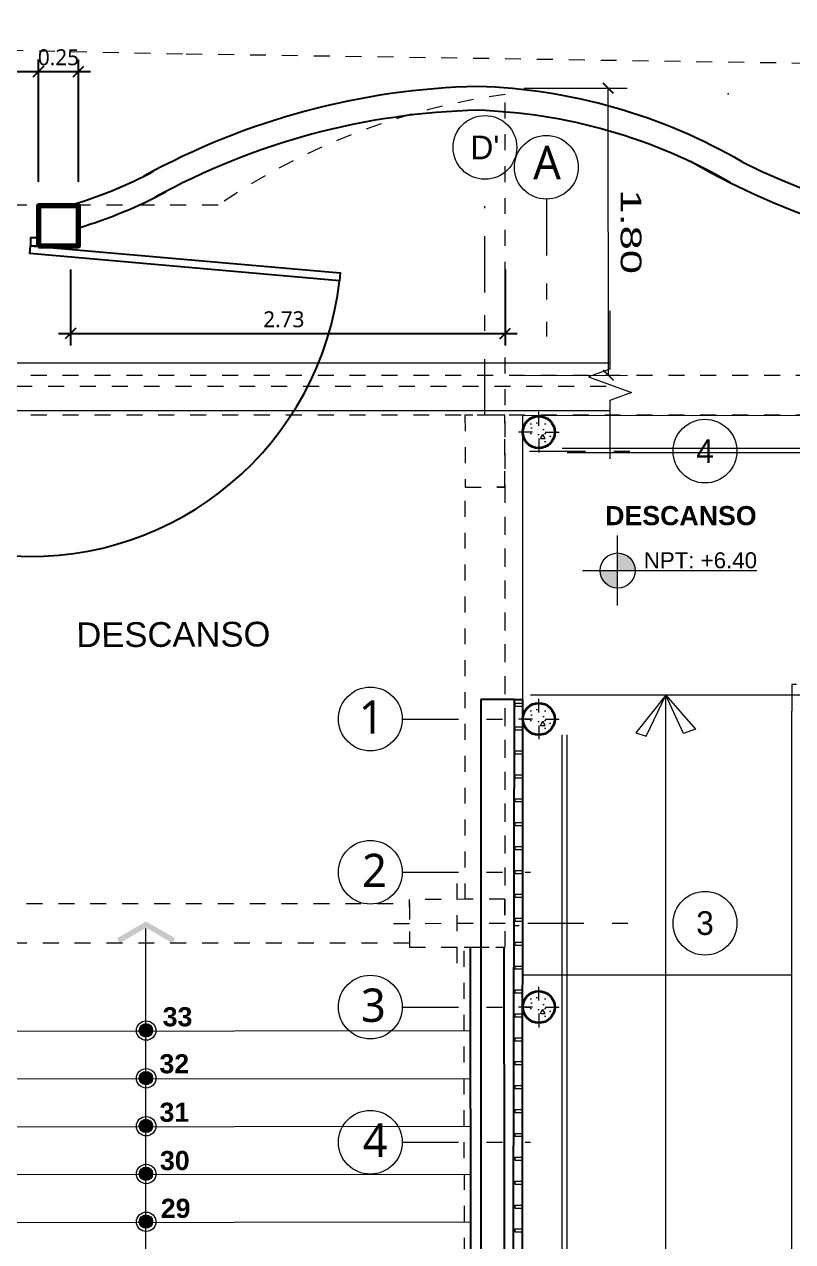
# Model space of a CAD drawing. Header units: millimetres. Extents: x 1 to 121, y 0 to 90.
# Drawn here: x 76.53 to 81.35, y 66.76 to 74.4 of the extents above; entities that cross this region are included whole.
import ezdxf

# ---------------------------------------------------------------- set-up
doc = ezdxf.new("R2010")
doc.units = ezdxf.units.MM
for name, pattern in [('CONTINUA', [0]), ('DASHED2', [0.375, 0.25, -0.125]), ('Dot & Dashed', [0.670277762413025, 0.352777767181396, -0.176388883590699, 0, -0.14111111164093])]:
    doc.linetypes.add(name, pattern=pattern)
for name, color, linetype, lineweight in [('0_Pluma_Nº__1', 253, 'Continuous', 9), ('COLUMNAS 50', 32, 'Continuous', 70), ('cotas', 7, 'Continuous', 5), ('EJES', 1, 'Continuous', 13), ('Equipamiento SR', 23, 'Continuous', 0), ('Estructura – Carga_Pluma_Nº__20', 1, 'Continuous', 0), ('GRAFO00', 7, 'Continuous', 0), ('GRAFO01', 7, 'Continuous', 0), ('linea 001', 252, 'Continuous', 0), ('MURO', 134, 'Continuous', 0), ('Proyeccciones', 1, 'DASHED2', 18), ('Structural - Bearing_Pen_No__20', 1, 'Continuous', 0)]:
    doc.layers.add(name, color=color, linetype=linetype, lineweight=lineweight)
for name, color, linetype, lineweight, true_color in [('Annotation - Text_Pen_No__167', 7, 'Continuous', 13, 0x6a6a6a), ('Dimensioning - General_Pen_No__167', 7, 'Continuous', 13, 0x6a6a6a), ('Structural - Bearing_Pen_No__169', 7, 'Continuous', 13, 0x68b353), ('Structural - Bearing_Pen_No__28', 7, 'Continuous', 35, 0xa80f02)]:
    doc.layers.add(name, color=color, linetype=linetype, lineweight=lineweight, true_color=true_color)
doc.layers.add('CELOSIA', color=40, linetype='Continuous')
doc.layers.add('TEXT', color=7, linetype='Continuous')
doc.styles.add('Generales', font='trebuc.ttf', dxfattribs={"height": 0.1})
doc.styles.add('GENERATED_STYLE_1', font='arialbd.ttf')
doc.styles.add('JOS', font='arial.ttf', dxfattribs={"height": 1})
doc.styles.add('Roberto', font='arial.ttf', dxfattribs={"width": 1.5})
doc.styles.add('SEYMAR', font='GOTHIC.TTF', dxfattribs={"height": 0.05})
doc.dimstyles.new('1EJESB', dxfattribs={"dimscale": 0, "dimtxt": 0.13, "dimasz": 0.0655, "dimexe": 0.12, "dimexo": 0.12, "dimgap": 0.0755, "dimtad": 1, "dimzin": 4, "dimdsep": 46, "dimtxsty": 'Roberto', "dimblk": 'ARCHTICK', "dimcen": 0.065, "dimclrd": 7, "dimclre": 251, "dimclrt": 7, "dimaunit": 1, "dimadec": 0, "dimazin": 1, "dimtfac": 1, "dimtix": 1, "dimtofl": 0, "dimtmove": 0, "dimatfit": 3, "dimldrblk": 'ARROW', "dimfxl": 1, "dimtolj": 1, "dimtzin": 4, "dimlwd": 9, "dimlwe": 9, "dimarcsym": 0})
doc.dimstyles.new('COTAS', dxfattribs={"dimscale": 0.75, "dimtxt": 0.1, "dimasz": 0.09, "dimexe": 0.1, "dimexo": 0.2, "dimgap": 0.05, "dimtad": 1, "dimzin": 1, "dimdsep": 46, "dimtxsty": 'Generales', "dimblk": 'OBLIQUE', "dimcen": 2.5, "dimdle": 0.1, "dimadec": 0, "dimazin": 0, "dimtfac": 1, "dimtmove": 0, "dimatfit": 0, "dimfxl": 1, "dimarcsym": 0})

# ---------------------------------------------------------------- blocks, each defined once
blk = doc.blocks.new('FGFGGF')
at = {"layer": 'Equipamiento SR'}
for points in [[(-2.28105200030376, -3.829973543452979, -1), (-2.221391661499354, -3.889105968239164, -1)], [(-2.28105200030376, -3.829973543452752, -1), (-2.221391661498899, -3.889105968238937, -1)], [(-2.28105200030376, -4.129973717971325, -1), (-2.221391661499354, -4.18910614275751, -1)], [(-2.28105200030376, -4.129973717971097, -1), (-2.221391661498899, -4.189106142757282, -1)], [(-2.28105200030376, -4.429973892489443, -1), (-2.221391661499354, -4.489106317275628, -1)], [(-2.28105200030376, -4.429973892489215, -1), (-2.221391661498899, -4.4891063172754, -1)], [(-2.28105200030376, -4.729974067007561, -1), (-2.221391661499354, -4.789106491793746, -1)], [(-2.28105200030376, -4.729974067007333, -1), (-2.221391661498899, -4.789106491793518, -1)], [(-2.28105200030376, -5.029974241525679, -1), (-2.221391661499354, -5.089106666311864, -1)], [(-2.28105200030376, -5.029974241525451, -1), (-2.221391661498899, -5.089106666311636, -1)]]:
    blk.add_hatch(color=256, dxfattribs=at).paths.add_polyline_path(points)
at = {"layer": 'GRAFO00'}
for points in [[(-2.4323900672386, -3.281283280153957), (-2.414865504595753, -3.311579976350004), (-2.250577141425026, -3.216550411475282), (-2.086134943361401, -3.311313527819038), (-2.068659515782372, -3.280988464194024), (-2.250609897506081, -3.176135908031029)], [(-2.4323900672386, -3.281283280153957), (-2.414865504595753, -3.311579976350004), (-2.250577141424117, -3.216550411475509), (-2.086134943361401, -3.311313527819038), (-2.068659515781917, -3.280988464194934), (-2.250609897505626, -3.176135908030574)], [(-2.221633673125496, -3.829731352951512, -1), (-2.280809985892745, -3.889348161487305, -1)], [(-2.221633673125496, -4.129731527469858, -1), (-2.280809985892745, -4.189348336005651, -1)], [(-2.221633673125496, -4.429731701987976, -1), (-2.280809985892745, -4.489348510523769, -1)], [(-2.221633673125496, -4.729731876506094, -1), (-2.280809985892745, -4.789348685041887, -1)], [(-2.221633673125496, -5.029732051024212, -1), (-2.280809985892745, -5.089348859560005, -1)]]:
    blk.add_hatch(color=256, dxfattribs=at).paths.add_polyline_path(points)
blk.add_line((-0.2123756775204129, -6.290950468410983), (-0.2155616616391853, -3.337234143300748))
at = {"color": 4, "lineweight": 0}
for p, q in [((-9.055467708463482, -3.870753860485593), (-0.2150545404917352, -3.861218274512112)), ((-9.055901701002938, -4.170754503124272), (-0.214730949945249, -4.16121809999413)), ((-9.056335693542394, -4.470755145762041), (-0.214407359398308, -4.461217925475921)), ((-9.05676968608185, -4.770755788399356), (-0.2140837688522765, -4.761217750958622)), ((-9.057203678621306, -5.070756431037807), (-0.2137601783057903, -5.061217576439503))]:
    blk.add_line(p, q, dxfattribs=at)
blk.add_lwpolyline([(-2.251221830900874, -7.00612897644055), (-2.251221830900874, -3.221341566304318)], dxfattribs=at)
at = {"elevation": -2.486337311843933e-10}
blk.add_lwpolyline([(-0.00554807873959362, -3.336781085856046), (-0.002378639387643489, -6.275151195203762, 0.0780997226670688), (0.3048173308898185, -8.216192289289665, 0.0780997226670688)], format="xyb", dxfattribs=at)
at = {"layer": 'EJES', "linetype": 'Dot & Dashed'}
blk.add_lwpolyline([(-0.1249985097879289, -0.0001337796320513007), (-0.1249985097879289, 1.312756433726236)], dxfattribs=at)
at = {"layer": 'EJES', "linetype": 'Dot & Dashed', "elevation": -2.486337311843933e-10}
for points in [[(0.1540961966979921, -0.2248909703760091), (0.9046598595377873, -0.2248909703760091)], [(0.1433279538450734, -3.18711973520476), (0.9046598595377873, -3.187551725850426)]]:
    blk.add_lwpolyline(points, dxfattribs=at)
at = {"layer": 'EJES', "color": 1}
for centre in [(-0.1249738135375082, 1.680723858063573), (1.255519955061118, -0.2248909703744744), (1.255519955061118, -3.187551720580416)]:
    blk.add_circle(centre, 0.2000000000000114, dxfattribs=at)
at = {"layer": 'Equipamiento SR'}
for centre in [(-2.251221830901329, -3.859539755846072), (-2.251221830901329, -3.859539755846072), (-2.251221830900874, -3.859539755845844), (-2.251221830900874, -3.859539755845844), (-2.251221830901329, -4.159539930364417), (-2.251221830901329, -4.159539930364417), (-2.251221830900874, -4.15953993036419), (-2.251221830900874, -4.15953993036419), (-2.251221830901329, -4.459540104882535), (-2.251221830901329, -4.459540104882535), (-2.251221830900874, -4.459540104882308), (-2.251221830900874, -4.459540104882308), (-2.251221830901329, -4.759540279400653), (-2.251221830901329, -4.759540279400653), (-2.251221830900874, -4.759540279400426), (-2.251221830900874, -4.759540279400426), (-2.251221830901329, -5.059540453918771), (-2.251221830901329, -5.059540453918771), (-2.251221830900874, -5.059540453918544), (-2.251221830900874, -5.059540453918544)]:
    blk.add_circle(centre, 0.042, dxfattribs=at)
at = {"layer": 'GRAFO00'}
for centre, radius in [((-2.249893312602296, -3.860874852325196), 0.06095094523494406), ((-2.251221830901329, -3.859539755846072), 0.042), ((-2.251221830901329, -3.859539755846072), 0.042), ((-2.251221830900874, -3.859539755845844), 0.042), ((-2.249893312602296, -4.160875026843541), 0.06095094523494406), ((-2.251221830901329, -4.159539930364417), 0.042), ((-2.251221830901329, -4.159539930364417), 0.042), ((-2.251221830900874, -4.15953993036419), 0.042), ((-2.249893312602296, -4.460875201361659), 0.06095094523494406), ((-2.251221830901329, -4.459540104882535), 0.042), ((-2.251221830901329, -4.459540104882535), 0.042), ((-2.251221830900874, -4.459540104882308), 0.042), ((-2.249893312602296, -4.760875375879777), 0.06095094523494406), ((-2.251221830901329, -4.759540279400653), 0.042), ((-2.251221830901329, -4.759540279400653), 0.042), ((-2.251221830900874, -4.759540279400426), 0.042), ((-2.249893312602296, -5.060875550397895), 0.06095094523494406), ((-2.251221830901329, -5.059540453918771), 0.042), ((-2.251221830901329, -5.059540453918771), 0.042), ((-2.251221830900874, -5.059540453918544), 0.042)]:
    blk.add_circle(centre, radius, dxfattribs=at)
at = {"layer": 'MURO', "elevation": -2.486337311843933e-10}
blk.add_lwpolyline([(0.659519944699241, 0.6556502042030843), (0.659519944699241, 0.289557832450555), (0.5246721543935564, 0.2404772506042718), (0.7943677351236147, 0.1423160868725972), (0.659519944699241, 0.09323550502904254), (0.659519944699241, -0.2728568667239415)], dxfattribs=at)
at = {"layer": 'MURO'}
for points in [[(-12.19008284565507, -3.324304895927071), (-8.62387050918187, -3.320458251693481), (-8.62387050918187, 0.3298644638787209), (0.659519944699241, 0.3298651706054443)], [(-12.18975925510858, -3.624304721408862), (-8.323870509181688, -3.620134835476847), (-8.323870509181688, 0.02986448671708786), (0.659519944699241, 0.02986517060548977)]]:
    blk.add_lwpolyline(points, dxfattribs=at)
at = {"layer": 'Proyeccciones', "color": 165, "linetype": 'DASHED2', "lineweight": 9, "ltscale": 0.4, "true_color": 0x5e67af}
for p, q in [((0, 0), (-0.2499998545681592, -0.0002696587889658986)), ((0.0004314540619816398, -0.449999767309464), (0, 0)), ((-0.2499998545681592, -0.0002696587889658986), (-0.2495684005061776, -0.4502694260979752)), ((-0.2495684005061776, -0.4502694260979752), (0.0004314540619816398, -0.449999767309464))]:
    blk.add_line(p, q, dxfattribs=at)
at = {"layer": 'Proyeccciones', "color": 165, "linetype": 'DASHED2', "lineweight": 9, "ltscale": 0.4, "true_color": 0x5e67af, "elevation": -2.486337311843933e-10}
for points in [[(-0.2495684368641378, -0.4501345967037196), (0.0004314904199418379, -0.4501345967037196), (0.0007098318465068587, -3.037036547230628), (-0.2492900954375727, -3.037036547230628)], [(0.0007097246021885439, -3.036986834349477), (-0.5992888792533222, -3.038281195782815), (-0.5986416985368805, -3.338280497709889), (0.001356905318630197, -3.336986136277233)], [(-4.000404824193993, -3.062388799948394), (-0.5991139492689399, -3.063120714112529), (-0.5988173194214141, -3.313120714112529), (-4.000404824193993, -3.312388799948394)], [(-0.255709974444926, -3.337185924618552), (-0.005710119877221587, -3.336916265131322), (-0.002377743437477875, -6.261529946785345), (-0.2523781800849747, -6.261259963782436)]]:
    blk.add_lwpolyline(points, close=True, dxfattribs=at)
for points in [[(-0.298426669703872, -3.437633084302774), (-0.2989659875951247, -2.937633084303002)], [(-0.698965056204429, -3.188496573651605), (0.1010330822692822, -3.186770758407761)]]:
    blk.add_lwpolyline(points, dxfattribs=at)
at = {"char_height": 0.12, "width": 0.2061773425264457, "attachment_point": 9, "rotation": 4.4022710127077164e-07, "style": 'GENERATED_STYLE_1'}
for s, insert in [('33', (-1.960063249682833, -3.83614013409624)), ('32', (-1.980162180880768, -4.131006911504073)), ('31', (-1.979803064533087, -4.435076621128701)), ('30', (-1.977057562115704, -4.738309700550644)), ('29', (-1.971890920433623, -5.037841754845658))]:
    blk.add_mtext(s, dxfattribs=dict(at, insert=insert))
at = {"layer": 'GRAFO01', "color": 252, "style": 'JOS'}
blk.add_text('DESCANSO ', height=0.1552649359622741, rotation=0.2156386553718028, dxfattribs=at).set_placement((-2.68763904158277, -1.455202149415754))
at = {"layer": 'TEXT', "char_height": 0.1484379263495198, "width": 0.2708191956776553, "attachment_point": 5, "style": 'SEYMAR'}
for s, insert in [("{\\fBankGothic Lt BT|b0|i0|c0|p34;D'}", (-0.1249738135375082, 1.680723858063629)), ('{\\fBankGothic Lt BT|b0|i0|c0|p34;4}', (1.255519955061118, -0.2248909703750996)), ('{\\fBankGothic Lt BT|b0|i0|c0|p34;3}', (1.255519955061118, -3.187551720580586))]:
    blk.add_mtext(s, dxfattribs=dict(at, insert=insert))
blk = doc.blocks.new('_ArchTick')
at = {"color": 0, "linetype": 'ByBlock', "const_width": 0.15}
blk.add_lwpolyline([(-0.5, -0.5), (0.5, 0.5)], dxfattribs=at)
blk = doc.blocks.new('*D415')
at = {"layer": 'Defpoints', "color": 0, "linetype": 'DASHED2', "ltscale": 0.4, "transparency": 16777216}
for p in [(79.54422211014703, 73.99876825973953), (80.1926181527052, 73.99948014784788), (79.5462005458405, 72.19678581464449)]:
    blk.add_point(p, dxfattribs=at)
at = {"layer": 'Proyeccciones', "color": 251, "linetype": 'CONTINUA', "lineweight": 9, "ltscale": 0.4, "transparency": 16777216}
for p, q in [((79.66422203782118, 73.99890001026839), (80.31261808037934, 73.99961189837674)), ((79.66620047351465, 72.19691756517334), (80.31459651607281, 72.19762945328169))]:
    blk.add_line(p, q, dxfattribs=at)
at = {"layer": 'Proyeccciones', "color": 7, "linetype": 'CONTINUA', "lineweight": 9, "ltscale": 0.4, "transparency": 16777216}
blk.add_line((80.19459658839867, 72.19749770275283), (80.1926181527052, 73.99948014784788), dxfattribs=at)
at = {"layer": 'Proyeccciones', "color": 7, "linetype": 'DASHED2', "lineweight": 9, "ltscale": 0.4, "transparency": 16777216, "xscale": 0.0655, "yscale": 0.0655, "zscale": 0.0655}
for p, rotation in [((80.1926181527052, 73.99948014784788), 90.06290625640389), ((80.19459658839867, 72.19749770275283), 270.0629062564039)]:
    blk.add_blockref('_ArchTick', p, dxfattribs=dict(at, rotation=rotation))
at = {"layer": 'Proyeccciones', "color": 7, "linetype": 'DASHED2', "lineweight": 9, "ltscale": 0.4, "transparency": 16777216, "insert": (80.33548177344579, 73.09864469229102), "char_height": 0.13, "attachment_point": 5, "rotation": 270.0629062564039, "style": 'Roberto'}
blk.add_mtext('\\A1;1.80', dxfattribs=at)
blk = doc.blocks.new('ARROW')
at = {"layer": 'cotas', "color": 1, "ltscale": 0.5}
blk.add_line((2.499999999997726, 0), (-2.499999999997726, 0), dxfattribs=at)
at = {"layer": 'cotas', "const_width": 0.6350892157876409}
blk.add_lwpolyline([(-0.3175446078937512, 5.684341886080801e-14, 1), (0.3175446078938648, 5.684341886080801e-14, 1)], format="xyb", close=True, dxfattribs=at)
blk = doc.blocks.new('_Oblique')
at = {"color": 0, "linetype": 'ByBlock', "lineweight": -2}
blk.add_line((-0.5, -0.5), (0.5, 0.5), dxfattribs=at)
blk = doc.blocks.new('*D421')
at = {"layer": '0_Pluma_Nº__1', "color": 0, "lineweight": -2, "transparency": 16777216}
for p, q in [((76.81972266950643, 72.86082180192349), (76.81972266950643, 72.38495890749765)), ((79.54620054584052, 72.86082180192349), (79.54620054584052, 72.38495890749765)), ((76.74472266950643, 72.45995890749765), (79.62120054584052, 72.45995890749765))]:
    blk.add_line(p, q, dxfattribs=at)
at = {"layer": 'Defpoints', "color": 0, "lineweight": 50, "transparency": 16777216}
for p in [(76.81972266950643, 73.0108218019235), (79.54620054584052, 73.0108218019235), (79.54620054584052, 72.45995890749765)]:
    blk.add_point(p, dxfattribs=at)
at = {"layer": '0_Pluma_Nº__1', "color": 0, "lineweight": -2, "transparency": 16777216, "xscale": 0.0675, "yscale": 0.0675, "zscale": 0.0675, "rotation": 180}
blk.add_blockref('_Oblique', (76.81972266950643, 72.45995890749765), dxfattribs=at)
at = {"layer": '0_Pluma_Nº__1', "color": 0, "lineweight": -2, "transparency": 16777216, "xscale": 0.0675, "yscale": 0.0675, "zscale": 0.0675}
blk.add_blockref('_Oblique', (79.54620054584052, 72.45995890749765), dxfattribs=at)
at = {"layer": '0_Pluma_Nº__1', "color": 0, "transparency": 16777216, "insert": (78.15849796003397, 72.54833432837307), "char_height": 0.1, "attachment_point": 5, "style": 'Generales'}
blk.add_mtext('2.73', dxfattribs=at)
blk = doc.blocks.new('*D443')
at = {"layer": '0_Pluma_Nº__1', "color": 0, "lineweight": -2, "transparency": 16777216}
for p, q in [((72.61972266950647, 73.4108218019235), (72.61972266950647, 74.1789771632075)), ((76.61972266950647, 73.4108218019235), (76.61972266950647, 74.1789771632075)), ((72.54472266950647, 74.1039771632075), (76.69472266950648, 74.1039771632075))]:
    blk.add_line(p, q, dxfattribs=at)
at = {"layer": 'Defpoints', "color": 0, "lineweight": 50, "transparency": 16777216}
for p in [(76.61972266950647, 74.1039771632075), (72.61972266950647, 73.2608218019235), (76.61972266950647, 73.2608218019235)]:
    blk.add_point(p, dxfattribs=at)
at = {"layer": '0_Pluma_Nº__1', "color": 0, "lineweight": -2, "transparency": 16777216, "xscale": 0.0675, "yscale": 0.0675, "zscale": 0.0675, "rotation": 180}
blk.add_blockref('_Oblique', (72.61972266950647, 74.1039771632075), dxfattribs=at)
at = {"layer": '0_Pluma_Nº__1', "color": 0, "lineweight": -2, "transparency": 16777216, "xscale": 0.0675, "yscale": 0.0675, "zscale": 0.0675}
blk.add_blockref('_Oblique', (76.61972266950647, 74.1039771632075), dxfattribs=at)
at = {"layer": '0_Pluma_Nº__1', "color": 0, "transparency": 16777216, "insert": (74.61972266950647, 74.19235258408293), "char_height": 0.1, "attachment_point": 5, "style": 'Generales'}
blk.add_mtext('4.00', dxfattribs=at)
blk = doc.blocks.new('*D444')
at = {"layer": '0_Pluma_Nº__1', "color": 0, "lineweight": -2, "transparency": 16777216}
for p, q in [((76.61972266950647, 73.4108218019235), (76.61972266950647, 74.1789771632075)), ((76.86972266950647, 73.4108218019235), (76.86972266950647, 74.1789771632075)), ((76.54472266950647, 74.1039771632075), (76.94472266950648, 74.1039771632075))]:
    blk.add_line(p, q, dxfattribs=at)
at = {"layer": 'Defpoints', "color": 0, "lineweight": 50, "transparency": 16777216}
for p in [(76.86972266950647, 74.1039771632075), (76.61972266950647, 73.2608218019235), (76.86972266950647, 73.2608218019235)]:
    blk.add_point(p, dxfattribs=at)
at = {"layer": '0_Pluma_Nº__1', "color": 0, "lineweight": -2, "transparency": 16777216, "xscale": 0.0675, "yscale": 0.0675, "zscale": 0.0675, "rotation": 180}
blk.add_blockref('_Oblique', (76.61972266950647, 74.1039771632075), dxfattribs=at)
at = {"layer": '0_Pluma_Nº__1', "color": 0, "lineweight": -2, "transparency": 16777216, "xscale": 0.0675, "yscale": 0.0675, "zscale": 0.0675}
blk.add_blockref('_Oblique', (76.86972266950647, 74.1039771632075), dxfattribs=at)
at = {"layer": '0_Pluma_Nº__1', "color": 0, "transparency": 16777216, "insert": (76.74472266950647, 74.19235258408293), "char_height": 0.1, "attachment_point": 5, "style": 'Generales'}
blk.add_mtext('0.25', dxfattribs=at)

msp = doc.modelspace()

# ---------------------------------------------------------------- hatches: boundary and pattern name
at = {"layer": 'Dimensioning - General_Pen_No__167', "linetype": 'Continuous', "lineweight": 13, "true_color": 0x6a6a6a}
for points in [[(80.25216450649049, 70.97257091569563), (80.36216450649016, 70.97257091569563), (80.3537912550666, 71.01466609325584), (80.32994625242071, 71.05035266162608), (80.29425968405047, 71.07419766427196), (80.25216450649049, 71.08257091569575)], [(80.25216450649049, 70.97257091569563), (80.14216450649036, 70.97257091569563), (80.15053775791392, 70.93047573813541), (80.17438276055981, 70.89478916976518), (80.21006932893005, 70.87094416711952), (80.25216450649049, 70.86257091569573)]]:
    msp.add_hatch(color=251, dxfattribs=at).paths.add_polyline_path(points)
at = {"layer": 'Structural - Bearing_Pen_No__169', "linetype": 'Continuous', "lineweight": 13, "true_color": 0x68b353}
h = msp.add_hatch(dxfattribs=at)
h.set_pattern_fill('STRUCTURAL_CONCRETE', color=85, scale=0.5, style=0, pattern_type=2)
h.set_pattern_definition([(0, (76.79781690558139, 69.46204068569114), (0, 0.3117691577510656), [0.0300000011921, -0.1500000059605]), (0, (76.88781690915766, 69.61792525819237), (0, 0.3117691577510656), [0.0300000011921, -0.1500000059605]), (60.00000000000014, (76.79781690558139, 69.46204068569114), (-0.2700000107289013, 0.1558845788755322), [0.0300000011921, -0.1500000059605]), (60.00000000000014, (76.97781691273394, 69.46204068569114), (-0.2700000107289013, 0.1558845788755322), [0.0300000011921, -0.1500000059605]), (120.0000000000003, (76.82781690677348, 69.46204068569114), (0.2700000107289002, 0.1558845788755341), [0.03000000119209997, -0.1500000059604997]), (120.0000000000003, (77.00781691392604, 69.46204068569114), (0.2700000107289002, 0.1558845788755341), [0.03000000119209997, -0.1500000059604997]), (0, (76.79781690558139, 69.49204068688323), (0, 0.0600000023842), [0, -0.0600000023842, 0, -0.0900000035763]), (44.99999999999999, (76.82781690677348, 69.49204068688323), (-0.04242640855707682, 0.04242640855707686), [0, -0.04500000178815, 0, -0.07500000298025])])
h.paths.add_polyline_path([(79.75770237757251, 71.74089902802552), (79.85770237757242, 71.84089902802543), (79.7577022952837, 71.94089902802534), (79.65857806048916, 71.85410394236669)])
h = msp.add_hatch(dxfattribs=at)
h.set_pattern_fill('STRUCTURAL_CONCRETE', color=85, scale=0.5, style=0, pattern_type=2)
h.set_pattern_definition([(0, (76.79781690558139, 67.66204060381915), (0, 0.3117691577510656), [0.0300000011921, -0.1500000059605]), (0, (76.88781690915766, 67.81792517632039), (0, 0.3117691577510656), [0.0300000011921, -0.1500000059605]), (60.00000000000014, (76.79781690558139, 67.66204060381915), (-0.2700000107289013, 0.1558845788755322), [0.0300000011921, -0.1500000059605]), (60.00000000000014, (76.97781691273394, 67.66204060381915), (-0.2700000107289013, 0.1558845788755322), [0.0300000011921, -0.1500000059605]), (120.0000000000003, (76.82781690677348, 67.66204060381915), (0.2700000107289002, 0.1558845788755341), [0.03000000119209997, -0.1500000059604997]), (120.0000000000003, (77.00781691392604, 67.66204060381915), (0.2700000107289002, 0.1558845788755341), [0.03000000119209997, -0.1500000059604997]), (0, (76.79781690558139, 67.69204060501124), (0, 0.0600000023842), [0, -0.0600000023842, 0, -0.0900000035763]), (44.99999999999999, (76.82781690677348, 67.69204060501124), (-0.04242640855707682, 0.04242640855707686), [0, -0.04500000178815, 0, -0.07500000298025])])
h.paths.add_polyline_path([(79.75770237757251, 69.94089894615354), (79.85770237757242, 70.04089894615345), (79.7577022952837, 70.14089894615336), (79.65857806048916, 70.0541038604947)])
h = msp.add_hatch(dxfattribs=at)
h.set_pattern_fill('STRUCTURAL_CONCRETE', color=85, scale=0.5, style=0, pattern_type=2)
h.set_pattern_definition([(0, (76.79781690558139, 65.85465904873445), (0, 0.3117691577510656), [0.0300000011921, -0.1500000059605]), (0, (76.88781690915766, 66.01054362123568), (0, 0.3117691577510656), [0.0300000011921, -0.1500000059605]), (60.00000000000014, (76.79781690558139, 65.85465904873445), (-0.2700000107289013, 0.1558845788755322), [0.0300000011921, -0.1500000059605]), (60.00000000000014, (76.97781691273394, 65.85465904873445), (-0.2700000107289013, 0.1558845788755322), [0.0300000011921, -0.1500000059605]), (120.0000000000003, (76.82781690677348, 65.85465904873445), (0.2700000107289002, 0.1558845788755341), [0.03000000119209997, -0.1500000059604997]), (120.0000000000003, (77.00781691392604, 65.85465904873445), (0.2700000107289002, 0.1558845788755341), [0.03000000119209997, -0.1500000059604997]), (0, (76.79781690558139, 65.88465904992654), (0, 0.0600000023842), [0, -0.0600000023842, 0, -0.0900000035763]), (44.99999999999999, (76.82781690677348, 65.88465904992654), (-0.04242640855707682, 0.04242640855707686), [0, -0.04500000178815, 0, -0.07500000298025])])
h.paths.add_polyline_path([(79.75770237757251, 68.13351739106884), (79.85770237757242, 68.23351739106874), (79.7577022952837, 68.33351739106865), (79.65857806048916, 68.24672230541)])

# ---------------------------------------------------------------- linework, layer by layer
for p in [(79.60412578928891, 70.16350868277121), (79.65514667061025, 65.68663850450619)]:
    msp.add_line(p, (79.65774634968099, 70.16364459934687))
at = {"lineweight": -3}
for points in [[(76.80403952485989, 73.2608218019235, 0.05425153678266809), (77.34375426816402, 73.47977211448628)], [(76.86972266950647, 73.1236719594272, 0.05234587600899364), (77.41843393658996, 73.34962350916493)]]:
    msp.add_lwpolyline(points, format="xyb", dxfattribs=at)
for points in [[(76.56972266950649, 73.0108218019235), (76.61972266950647, 73.0108218019235), (76.61972266950647, 73.0608218019235), (76.56972266950649, 73.0608218019235)], [(76.56972266950649, 73.0108218019235), (78.51230233083041, 72.84086810359658), (78.50794454369301, 72.79105836869199), (76.5653648823691, 72.96101206701891)]]:
    msp.add_lwpolyline(points, close=True, dxfattribs=at)
for points in [[(79.60412578928891, 70.16350868277121), (79.39406935953937, 70.16297623494857)], [(79.39406935953936, 70.16297623494857), (79.3940693595394, 65.68663850451264)], [(79.60412578928891, 70.16350868277121), (79.59406935953939, 65.68663850450625)]]:
    msp.add_lwpolyline(points)
for centre, radius, start, end in [((79.47898474885469, 69.448671786045), 4.56269560019435, 91.30264166248372, 118.7993419678715), ((79.26657635303405, 70.48976875832568), 3.522096686103406, 59.87928495848224, 88.23172148754341), ((79.47898474885469, 69.448671786045), 4.412695600194259, 91.30264166248372, 118.8328483425346), ((79.26657635303405, 70.48976875832568), 3.372096686103315, 59.87928495848224, 88.23172148754341), ((83.04039699752826, 77.55061881228107), 4.637803526981964, 239.8142149281713, 296.5037379522856), ((83.04039699752826, 77.55061881228107), 4.487803526981873, 243.4443261230746, 296.5147477223391), ((76.56972266950649, 73.0108218019235), 1.950000000000003, 180.000000000013, 353.5307164196697)]:
    msp.add_arc(centre, radius, start, end, dxfattribs=at)
at = {"layer": 'CELOSIA', "linetype": 'Continuous', "lineweight": 5}
for p, q in [((79.6095907809055, 70.12027192696203), (79.6095907809055, 70.1408792293864)), ((79.6095907809055, 70.1408792293864), (79.65514667061026, 70.1408792293864)), ((79.65514667061026, 70.1408792293864), (79.65514667061026, 70.12027192696203)), ((79.65514667061026, 70.12027192696203), (79.6095907809055, 70.12027192696203)), ((79.60959055498867, 69.9702720251702), (79.60959055498867, 69.99087932759457)), ((79.60959055498867, 69.99087932759457), (79.65514644469337, 69.99087932759457)), ((79.65514644469337, 69.9702720251702), (79.60959055498867, 69.9702720251702)), ((79.65514644469337, 69.99087932759457), (79.65514644469337, 69.9702720251702)), ((79.60959055498867, 69.82027202517017), (79.60959055498867, 69.84087932759459)), ((79.60959055498867, 69.84087932759459), (79.65514644469337, 69.84087932759459)), ((79.65514644469337, 69.82027202517017), (79.60959055498867, 69.82027202517017)), ((79.65514644469337, 69.84087932759459), (79.65514644469337, 69.82027202517017)), ((79.60959055498867, 69.67027202517019), (79.60959055498867, 69.69087932759462)), ((79.60959055498867, 69.69087932759462), (79.65514644469337, 69.69087932759462)), ((79.65514644469337, 69.67027202517019), (79.60959055498867, 69.67027202517019)), ((79.65514644469337, 69.69087932759462), (79.65514644469337, 69.67027202517019)), ((79.60959055498867, 69.52027202517021), (79.60959055498867, 69.54087932759458)), ((79.60959055498867, 69.54087932759458), (79.65514644469337, 69.54087932759458)), ((79.65514644469337, 69.52027202517021), (79.60959055498867, 69.52027202517021)), ((79.65514644469337, 69.54087932759458), (79.65514644469337, 69.52027202517021)), ((79.60959055498867, 69.37027202517018), (79.60959055498867, 69.3908793275946)), ((79.60959055498867, 69.3908793275946), (79.65514644469337, 69.3908793275946)), ((79.65514644469337, 69.37027202517018), (79.60959055498867, 69.37027202517018)), ((79.65514644469337, 69.3908793275946), (79.65514644469337, 69.37027202517018)), ((79.60959055498867, 69.2202720251702), (79.60959055498867, 69.24087932759457)), ((79.60959055498867, 69.24087932759457), (79.65514644469337, 69.24087932759457)), ((79.65514644469337, 69.2202720251702), (79.60959055498867, 69.2202720251702)), ((79.65514644469337, 69.24087932759457), (79.65514644469337, 69.2202720251702)), ((79.60959055498867, 69.07027202517017), (79.60959055498867, 69.09087932759459)), ((79.60959055498867, 69.09087932759459), (79.65514644469337, 69.09087932759459)), ((79.65514644469337, 69.07027202517017), (79.60959055498867, 69.07027202517017)), ((79.65514644469337, 69.09087932759459), (79.65514644469337, 69.07027202517017)), ((79.60959055498867, 68.92027202517019), (79.60959055498867, 68.94087932759462)), ((79.60959055498867, 68.94087932759462), (79.65514644469337, 68.94087932759462)), ((79.65514644469337, 68.92027202517019), (79.60959055498867, 68.92027202517019)), ((79.65514644469337, 68.94087932759462), (79.65514644469337, 68.92027202517019)), ((79.60959055498867, 68.77027202517021), (79.60959055498867, 68.79087932759458)), ((79.60959055498867, 68.79087932759458), (79.65514644469337, 68.79087932759458)), ((79.65514644469337, 68.77027202517021), (79.60959055498867, 68.77027202517021)), ((79.65514644469337, 68.79087932759458), (79.65514644469337, 68.77027202517021)), ((79.60959055498867, 68.62027202517018), (79.60959055498867, 68.6408793275946)), ((79.60959055498867, 68.6408793275946), (79.65514644469337, 68.6408793275946)), ((79.65514644469337, 68.62027202517018), (79.60959055498867, 68.62027202517018)), ((79.65514644469337, 68.6408793275946), (79.65514644469337, 68.62027202517018)), ((79.60959055498867, 68.4702720251702), (79.60959055498867, 68.49087932759457)), ((79.60959055498867, 68.49087932759457), (79.65514644469337, 68.49087932759457)), ((79.65514644469337, 68.4702720251702), (79.60959055498867, 68.4702720251702)), ((79.65514644469337, 68.49087932759457), (79.65514644469337, 68.4702720251702)), ((79.60959055498867, 68.32027202517017), (79.60959055498867, 68.34087932759459)), ((79.60959055498867, 68.34087932759459), (79.65514644469337, 68.34087932759459)), ((79.65514644469337, 68.32027202517017), (79.60959055498867, 68.32027202517017)), ((79.65514644469337, 68.34087932759459), (79.65514644469337, 68.32027202517017)), ((79.60959055498867, 68.17027202517019), (79.60959055498867, 68.19087932759462)), ((79.60959055498867, 68.19087932759462), (79.65514644469337, 68.19087932759462)), ((79.65514644469337, 68.17027202517019), (79.60959055498867, 68.17027202517019)), ((79.65514644469337, 68.19087932759462), (79.65514644469337, 68.17027202517019)), ((79.60959035998678, 68.02027230066884), (79.60959035998678, 68.0408796030932)), ((79.60959035998678, 68.0408796030932), (79.65514624969154, 68.0408796030932)), ((79.65514624969154, 68.02027230066884), (79.60959035998678, 68.02027230066884)), ((79.65514624969154, 68.0408796030932), (79.65514624969154, 68.02027230066884)), ((79.60959013406995, 67.870272398877), (79.60959013406995, 67.89087970130137)), ((79.60959013406995, 67.89087970130137), (79.65514602377465, 67.89087970130137)), ((79.65514602377465, 67.870272398877), (79.60959013406995, 67.870272398877)), ((79.65514602377465, 67.89087970130137), (79.65514602377465, 67.870272398877)), ((79.60959013406995, 67.72027239887697), (79.60959013406995, 67.7408797013014)), ((79.60959013406995, 67.7408797013014), (79.65514602377465, 67.7408797013014)), ((79.65514602377465, 67.72027239887697), (79.60959013406995, 67.72027239887697)), ((79.65514602377465, 67.7408797013014), (79.65514602377465, 67.72027239887697)), ((79.60959013406995, 67.570272398877), (79.60959013406995, 67.59087970130142)), ((79.60959013406995, 67.59087970130142), (79.65514602377465, 67.59087970130142)), ((79.65514602377465, 67.570272398877), (79.60959013406995, 67.570272398877)), ((79.65514602377465, 67.59087970130142), (79.65514602377465, 67.570272398877)), ((79.60959013406995, 67.42027239887702), (79.60959013406995, 67.44087970130138)), ((79.60959013406995, 67.44087970130138), (79.65514602377465, 67.44087970130138)), ((79.65514602377465, 67.42027239887702), (79.60959013406995, 67.42027239887702)), ((79.65514602377465, 67.44087970130138), (79.65514602377465, 67.42027239887702)), ((79.60959013406995, 67.27027239887698), (79.60959013406995, 67.2908797013014)), ((79.60959013406995, 67.2908797013014), (79.65514602377465, 67.2908797013014)), ((79.65514602377465, 67.27027239887698), (79.60959013406995, 67.27027239887698)), ((79.65514602377465, 67.2908797013014), (79.65514602377465, 67.27027239887698)), ((79.60959013406995, 67.120272398877), (79.60959013406995, 67.14087970130137)), ((79.60959013406995, 67.14087970130137), (79.65514602377465, 67.14087970130137)), ((79.65514602377465, 67.120272398877), (79.60959013406995, 67.120272398877)), ((79.65514602377465, 67.14087970130137), (79.65514602377465, 67.120272398877)), ((79.60959013406995, 66.97027239887697), (79.60959013406995, 66.9908797013014)), ((79.60959013406995, 66.9908797013014), (79.65514602377465, 66.9908797013014)), ((79.65514602377465, 66.9908797013014), (79.65514602377465, 66.97027239887697)), ((79.65514602377465, 66.97027239887697), (79.60959013406995, 66.97027239887697)), ((79.60959013406995, 66.820272398877), (79.60959013406995, 66.84087970130142)), ((79.60959013406995, 66.84087970130142), (79.65514602377465, 66.84087970130142)), ((79.65514602377465, 66.84087970130142), (79.65514602377465, 66.820272398877)), ((79.65514602377465, 66.820272398877), (79.60959013406995, 66.820272398877))]:
    msp.add_line(p, q, dxfattribs=at)
at = {"layer": 'COLUMNAS 50', "linetype": 'Continuous'}
msp.add_lwpolyline([(76.61972266950647, 73.0108218019235), (76.86972266950647, 73.0108218019235), (76.86972266950647, 73.2608218019235), (76.61972266950647, 73.2608218019235)], close=True, dxfattribs=at)
at = {"layer": 'Dimensioning - General_Pen_No__167', "color": 251, "linetype": 'Continuous', "lineweight": 13, "true_color": 0x6a6a6a}
for p, q in [((80.25216450649049, 70.7525709156956), (80.25216450649049, 71.19257091569565)), ((80.03216450649023, 70.97257091569563), (81.1262685302533, 70.97257091569563))]:
    msp.add_line(p, q, dxfattribs=at)
msp.add_circle((80.25216450649049, 70.97257091569563), 0.11, dxfattribs=at)
at = {"layer": 'EJES', "linetype": 'Dot & Dashed'}
for p, q in [((79.80518126472927, 73.30297464603021), (79.80518126472927, 72.44087908546439)), ((78.9010683571448, 70.04087900359221), (79.70518126472898, 70.04087900359221)), ((78.90106835714477, 69.07930253856384), (79.70518126472895, 69.07930253856384)), ((78.90106835714477, 68.23349744850734), (79.70518126472895, 68.23349744850734)), ((78.90106835714462, 67.3850679469293), (79.7051812647288, 67.3850679469293))]:
    msp.add_line(p, q, dxfattribs=at)
at = {"layer": 'EJES', "color": 1}
for centre in [(79.80518126472927, 73.5029746460302), (78.70106835714479, 70.04087900359221), (78.70106835714468, 69.07930253856384), (78.70106835714468, 68.23349744850734), (78.7010683571448, 67.38506794692924)]:
    msp.add_circle(centre, 0.2000000000000114, dxfattribs=at)
at = {"layer": 'Estructura – Carga_Pluma_Nº__20', "linetype": 'Continuous'}
msp.add_point((80.94584933365081, 73.96294309845277), dxfattribs=at)
at = {"layer": 'linea 001'}
for p, q in [((79.65774634968099, 71.9467858146439), (93.62411199623875, 71.94098185960164)), ((79.65774634968099, 70.16364459934687), (79.65774634824474, 71.9467858146445)), ((79.90518126414995, 71.74087923683649), (93.58522085931801, 71.74087923683649)), ((93.585220859318, 71.71087923683653), (79.93518126414993, 71.71087923683652)), ((81.37518126414987, 70.25684817597002), (81.34518126414987, 70.25684817597002)), ((81.34518126414987, 70.25684817597002), (81.34518126414987, 70.09087915454771)), ((81.4051812647291, 70.19087915454773), (79.70518126472898, 70.19087915454773)), ((81.34518126414987, 65.68663850450619), (81.34518126414987, 70.0908792289695)), ((79.90518126414979, 65.68663850450619), (79.90518126414979, 69.94087922896952)), ((79.93518126414979, 65.68663850450619), (79.93518126414979, 69.94087922896952)), ((79.60411177589526, 68.74552022080007), (79.63413993324852, 68.74552022080009))]:
    msp.add_line(p, q, dxfattribs=at)
at = {"layer": 'Proyeccciones', "linetype": 'DASHED2', "lineweight": 9, "ltscale": 0.4}
for p, q in [((77.52261452968924, 74.21331761512383), (68.2280964964259, 74.39976069914505)), ((86.84532084131723, 74.07326631019234), (77.52261452968924, 74.21331761512383))]:
    msp.add_line(p, q, dxfattribs=at)
at = {"layer": 'Proyeccciones', "color": 165, "linetype": 'DASHED2', "lineweight": 9, "ltscale": 0.4, "true_color": 0x5e67af}
for p, q in [((93.87107754374352, 72.1967858146445), (64.75948577591431, 72.1967858146445)), ((93.87107754374352, 71.9467858146445), (64.7594857759036, 71.9467858146445))]:
    msp.add_line(p, q, dxfattribs=at)
at = {"layer": 'Proyeccciones', "linetype": 'Continuous'}
for p, q in [((80.55518126472901, 70.19087915454773), (80.36579810739497, 69.95385891249387)), ((80.43197289558489, 69.93265683898144), (80.55518126472901, 70.19087915454773)), ((80.55518126472901, 70.19087915454773), (80.74179405848284, 69.97694763387565)), ((80.66464152244313, 69.95039321866139), (80.55518126472901, 70.19087915454773)), ((80.74179405848284, 69.97694763387565), (80.66464152244313, 69.95039321866139)), ((80.36579810739497, 69.95385891249387), (80.43197289558489, 69.93265683898144))]:
    msp.add_line(p, q, dxfattribs=at)
at = {"layer": 'Proyeccciones', "linetype": 'CONTINUA', "lineweight": 9, "ltscale": 0.4}
for p, q in [((80.55518126414981, 65.68663850450619), (80.55518126472904, 70.19087915454773)), ((81.34518126415334, 68.43349767485236), (79.65534055744986, 68.43419942247911))]:
    msp.add_line(p, q, dxfattribs=at)
at = {"layer": 'Proyeccciones', "color": 3, "linetype": 'DASHED2', "lineweight": 9, "ltscale": 0.4}
msp.add_lwpolyline([(79.54620054584055, 73.96060198027988, 0.1150891725037288), (77.74620054584054, 73.26554286394274), (70.89080039724186, 73.260311837668), (70.28848004439001, 73.58593395935497)], format="xyb", dxfattribs=at)
at = {"layer": 'Proyeccciones', "color": 3, "linetype": 'DASHED2', "lineweight": 9, "ltscale": 0.4, "elevation": -2.486337311843933e-10}
msp.add_lwpolyline([(79.54620054584052, 68.60979967836727), (79.54620054584052, 74.00074802016388)], dxfattribs=at)
at = {"layer": 'Proyeccciones', "color": 165, "linetype": 'DASHED2', "lineweight": 9, "ltscale": 0.4, "true_color": 0x5e67af, "elevation": 2.486337311843933e-10}
msp.add_lwpolyline([(62.33812216347997, 68.46996758831784), (71.2795141628909, 68.4796120936726), (71.2795141628909, 72.12961141586653), (80.26290461677183, 72.12961209975494)], dxfattribs=at)
at = {"layer": 'Structural - Bearing_Pen_No__20', "color": 1, "linetype": 'Continuous', "lineweight": 0}
for p, q in [((79.7577022952837, 71.88089897288637), (79.7577022952837, 71.96839897288623)), ((79.71770243271158, 71.84089894573663), (79.63020243271149, 71.84089894573663)), ((79.79770243271196, 71.84089894573663), (79.8852024327116, 71.84089894573663)), ((79.7577022952837, 71.80089897288622), (79.7577022952837, 71.71339897288635)), ((79.7577022952837, 70.08089889101439), (79.7577022952837, 70.16839889101425)), ((79.71770243271158, 70.04089886386464), (79.63020243271149, 70.04089886386464)), ((79.7577022952837, 70.00089889101423), (79.7577022952837, 69.91339889101437)), ((79.79770243271196, 70.04089886386464), (79.8852024327116, 70.04089886386464)), ((79.7577022952837, 68.27351733592968), (79.7577022952837, 68.36101733592955)), ((79.71770243271158, 68.23351730877994), (79.63020243271149, 68.23351730877994)), ((79.79770243271196, 68.23351730877994), (79.8852024327116, 68.23351730877994)), ((79.7577022952837, 68.19351733592953), (79.7577022952837, 68.10601733592966))]:
    msp.add_line(p, q, dxfattribs=at)
at = {"layer": 'Structural - Bearing_Pen_No__28', "color": 14, "linetype": 'Continuous', "lineweight": 35, "true_color": 0xa80f02}
for centre in [(79.75770237757251, 71.84089902802543), (79.75770237757251, 70.04089894615345), (79.75770237757251, 68.23351739106874)]:
    msp.add_circle(centre, 0.1, dxfattribs=at)

# ---------------------------------------------------------------- block references
at = {"color": 5}
msp.add_blockref('FGFGGF', (79.54484364052189, 71.9467858146445), dxfattribs=at)

# ---------------------------------------------------------------- texts
at = {"layer": 'Annotation - Text_Pen_No__167', "color": 251, "true_color": 0x6a6a6a, "style": 'GENERATED_STYLE_1'}
msp.add_text('DESCANSO', height=0.12, dxfattribs=at).set_placement((80.17420999140276, 71.25712594401159))
at = {"layer": 'Dimensioning - General_Pen_No__167', "color": 251, "lineweight": 13, "true_color": 0x6a6a6a, "insert": (80.4164791331134, 70.98554485017485), "char_height": 0.1, "attachment_point": 7, "style": 'GENERATED_STYLE_1'}
msp.add_mtext('\\A1;{\\fArial|b0|i0|c0|p34;NPT: +6.40}', dxfattribs=at)
at = {"layer": 'EJES', "color": 0, "style": 'Generales'}
for s, p in [('A', (79.72251418494211, 73.4276256577667)), ('1', (78.62925802499974, 69.94875671996019)), ('2', (78.64910244751451, 68.98633581142064)), ('3', (78.64206541825389, 68.14053072136403)), ('4', (78.65388762741186, 67.29294566329727))]:
    msp.add_text(s, height=0.2089997690400119, rotation=359.9999999999999, dxfattribs=at).set_placement(p)

# ---------------------------------------------------------------- dimensions: what is measured, and where the dimension line sits
at = {"layer": '0_Pluma_Nº__1'}
dim = msp.add_linear_dim(base=(76.61972266950647, 74.1039771632075), p1=(72.61972266950647, 73.2608218019235), p2=(76.61972266950647, 73.2608218019235), dimstyle='COTAS', dxfattribs=at)
dim.commit()
dim.dimension.update_dxf_attribs({"geometry": '*D443', "text_midpoint": (74.61972266950647, 74.19235258408293)})
for base, p1, p2, picture, middle in [((76.86972266950647, 74.1039771632075), (76.61972266950647, 73.2608218019235), (76.86972266950647, 73.2608218019235), '*D444', (76.74472266950647, 74.1039771632075)), ((79.54620054584052, 72.45995890749765), (76.81972266950643, 73.0108218019235), (79.54620054584052, 73.0108218019235), '*D421', (78.15849796003397, 72.45995890749765))]:
    dim = msp.add_linear_dim(base=base, p1=p1, p2=p2, dimstyle='COTAS', dxfattribs=at)
    dim.commit()
    dim.dimension.update_dxf_attribs({"geometry": picture, "text_midpoint": middle, "dimtype": 160})
at = {"layer": 'Proyeccciones', "color": 165, "linetype": 'DASHED2', "lineweight": 9, "ltscale": 0.4, "true_color": 0x5e67af}
dim = msp.add_aligned_dim(p1=(79.54620054584052, 72.1967858146445), p2=(79.54422211014705, 73.99876825973956), distance=-0.6483964333567431, dimstyle='1EJESB', override={"dimscale": 1}, dxfattribs=at)
dim.commit()
dim.dimension.update_dxf_attribs({"geometry": '*D415', "text_midpoint": (80.33548177344579, 73.09864469229102)})

doc.saveas('drawing.dxf')
